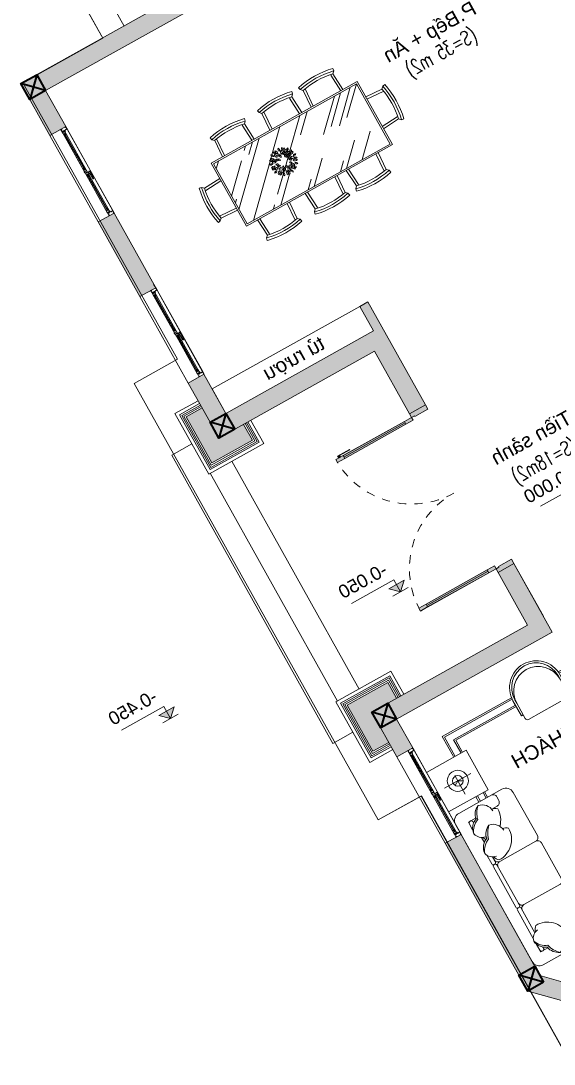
# Model space of a CAD drawing. Header units: millimetres. Extents: x 567980 to 569372, y 2065777 to 2066674.
# Drawn here: x 568948.3 to 568954.77, y 2066314.33 to 2066326.97 of the extents above; entities that cross this region are included whole.
import ezdxf
from ezdxf.enums import TextEntityAlignment as Align

# ---------------------------------------------------------------- set-up
doc = ezdxf.new("R2010")
doc.units = ezdxf.units.MM
doc.linetypes.add('HIDDEN', pattern=[0.75, 0.5, -0.25])
for name, color, linetype, lineweight in [('A-COT VACH', 2, 'Continuous', 35), ('A-HATCH', 251, 'Continuous', 5), ('A-KY HIEU', 34, 'Continuous', 20), ('A-TEXT', 7, 'Continuous', 18), ('E- THAY', 9, 'Continuous', 20), ('E- Tuong', 4, 'Continuous', 13), ('E-NoiThat', 32, 'Continuous', 9), ('i_Hatch', 250, 'Continuous', 13), ('LD-CUA', 146, 'Continuous', 13), ('LD-THAY', 9, 'Continuous', 13)]:
    doc.layers.add(name, color=color, linetype=linetype, lineweight=lineweight)
doc.styles.add('A1-arial', font='arial.ttf')
doc.styles.add('AA - Arial - Regular', font='arial.ttf', dxfattribs={"height": 250})
doc.styles.add('Dim roman', font='romans.shx', dxfattribs={"width": 0.7})

# ---------------------------------------------------------------- blocks, each defined once
blk = doc.blocks.new('cotxaytho')
at = {"layer": 'A-KY HIEU'}
h = blk.add_hatch(color=256, dxfattribs=at)
h.paths.add_polyline_path([(200, 188), (0, 188), (0, 0)])
h.paths.add_polyline_path([(0, 188), (-200, 188), (0, 0)])
for p, q in [((0, 312), (0, 0)), ((0, 312), (1100, 312)), ((-200, 188), (0, 0)), ((-200, 188), (200, 188)), ((-200, 0), (200, 0)), ((0, 0), (200, 188))]:
    blk.add_line(p, q, dxfattribs=at)
at = {"color": 6, "style": 'A1-arial'}
blk.add_attdef('-0.050', (35, 402), '', height=250, dxfattribs=at)
blk = doc.blocks.new('AAAAAAW')
at = {"color": 2, "linetype": 'Continuous'}
for p, q in [((7037145, 955092), (7037138, 955122)), ((7037609, 955092), (7037616, 955122)), ((7037716, 955092), (7037709, 955122)), ((7038180, 955092), (7038187, 955122)), ((7038377, 955085), (7038370, 955115)), ((7038841, 955085), (7038848, 955115)), ((7037145, 955092), (7037171, 955066)), ((7037171, 955066), (7037156, 954841)), ((7037584, 955066), (7037609, 955092)), ((7037599, 954841), (7037584, 955066)), ((7037716, 955092), (7037742, 955066)), ((7037742, 955066), (7037727, 954841)), ((7038155, 955066), (7038180, 955092)), ((7038170, 954841), (7038155, 955066)), ((7038377, 955085), (7038403, 955059)), ((7038403, 955059), (7038388, 954841)), ((7038815, 955059), (7038841, 955085)), ((7038830, 954841), (7038815, 955059)), ((7038986, 954841), (7036960, 954841)), ((7036960, 954841), (7036960, 953966)), ((7038986, 953966), (7038986, 954841)), ((7036716, 954639), (7036686, 954646)), ((7036716, 954639), (7036742, 954614)), ((7036742, 954614), (7036960, 954628)), ((7039204, 954614), (7038986, 954628)), ((7039230, 954639), (7039204, 954614)), ((7039230, 954639), (7039260, 954646)), ((7036716, 954176), (7036686, 954169)), ((7036742, 954201), (7036716, 954176)), ((7036960, 954187), (7036742, 954201)), ((7038986, 954187), (7039204, 954201)), ((7039204, 954201), (7039230, 954176)), ((7039230, 954176), (7039260, 954169)), ((7036960, 953966), (7038986, 953966)), ((7037171, 953741), (7037156, 953966)), ((7037599, 953966), (7037584, 953741)), ((7037742, 953741), (7037727, 953966)), ((7038170, 953966), (7038155, 953741)), ((7038403, 953748), (7038388, 953966)), ((7038830, 953966), (7038815, 953748)), ((7037145, 953715), (7037171, 953741)), ((7037584, 953741), (7037609, 953715)), ((7037716, 953715), (7037742, 953741)), ((7038155, 953741), (7038180, 953715)), ((7038377, 953722), (7038370, 953692)), ((7038377, 953722), (7038403, 953748)), ((7038815, 953748), (7038841, 953722)), ((7038841, 953722), (7038848, 953692)), ((7037145, 953715), (7037138, 953685)), ((7037609, 953715), (7037616, 953685)), ((7037716, 953715), (7037709, 953685)), ((7038180, 953715), (7038187, 953685))]:
    blk.add_line(p, q, dxfattribs=at)
at = {"color": 8, "linetype": 'Continuous'}
for p, q in [((7037202, 955064), (7037187, 954841)), ((7037773, 955064), (7037758, 954841)), ((7038965, 954821), (7036981, 954821)), ((7036981, 954821), (7036981, 953986)), ((7038965, 953986), (7038965, 954821)), ((7036981, 953986), (7038965, 953986)), ((7037202, 953743), (7037187, 953966)), ((7037568, 953966), (7037553, 953743)), ((7037773, 953743), (7037758, 953966)), ((7038139, 953966), (7038124, 953743))]:
    blk.add_line(p, q, dxfattribs=at)
at = {"color": 8}
for p, q in [((7037568, 954841), (7037553, 955064)), ((7038139, 954841), (7038124, 955064)), ((7038433, 955057), (7038419, 954841)), ((7038799, 954841), (7038785, 955057)), ((7037280, 954521), (7036981, 954821)), ((7037408, 954479), (7037066, 954821)), ((7037499, 954521), (7037200, 954821)), ((7037627, 954479), (7037285, 954821)), ((7037873, 954612), (7037664, 954821)), ((7038111, 954476), (7037766, 954821)), ((7038111, 954476), (7037766, 954821)), ((7038295, 954569), (7038043, 954821)), ((7038965, 954187), (7038331, 954821)), ((7038535, 954708), (7038422, 954821)), ((7038560, 954779), (7038518, 954821)), ((7038965, 954752), (7038897, 954821)), ((7038965, 954373), (7038653, 954685)), ((7036744, 954583), (7036960, 954598)), ((7038326, 954538), (7038305, 954559)), ((7038342, 954522), (7038334, 954530)), ((7038877, 953986), (7038350, 954513)), ((7039202, 954583), (7038986, 954598)), ((7038212, 954374), (7038124, 954462)), ((7038212, 954374), (7038124, 954462)), ((7038233, 954353), (7038215, 954372)), ((7038233, 954353), (7038215, 954372)), ((7036960, 954218), (7036744, 954232)), ((7037366, 953986), (7037114, 954238)), ((7037585, 953986), (7037333, 954238)), ((7038034, 953986), (7037782, 954238)), ((7038209, 954276), (7038156, 954329)), ((7038498, 953986), (7038222, 954263)), ((7038467, 954120), (7038252, 954334)), ((7038405, 954182), (7038252, 954334)), ((7038965, 954277), (7038931, 954312)), ((7038986, 954218), (7039202, 954232)), ((7037670, 953986), (7037574, 954083)), ((7038119, 953986), (7038023, 954083)), ((7038600, 953986), (7038560, 954026)), ((7038433, 953750), (7038419, 953966)), ((7038799, 953966), (7038785, 953750))]:
    blk.add_line(p, q, dxfattribs=at)
at = {"color": 2, "linetype": 'Continuous'}
for centre, radius, start, end in [((7037377, 954104), 1046, 76.8005, 103.1995), ((7037948, 954104), 1046, 76.8005, 103.1995), ((7038609, 954097), 1046, 76.8005, 103.1995), ((7038609, 954097), 1015, 76.8005, 103.1995), ((7037377, 954104), 984, 77.8904, 102.1096), ((7037948, 954104), 984, 77.8904, 102.1096), ((7038609, 954097), 984, 77.8904, 102.1096), ((7037704, 954408), 1046, 166.8005, 193.1995), ((7037704, 954408), 1015, 166.8005, 193.1995), ((7037704, 954408), 984, 167.8904, 192.1096), ((7038242, 954408), 984, 347.8904, 12.1096), ((7038242, 954408), 1015, 346.8005, 13.1995), ((7038242, 954408), 1046, 346.8005, 13.1995), ((7037377, 954703), 984, 257.8904, 282.1096), ((7037948, 954703), 984, 257.8904, 282.1096), ((7038609, 954710), 1015, 256.8005, 283.1995), ((7038609, 954710), 984, 257.8904, 282.1096), ((7037377, 954703), 1046, 256.8005, 283.1995), ((7037377, 954703), 1015, 256.8005, 283.1995), ((7037948, 954703), 1046, 256.8005, 283.1995), ((7037948, 954703), 1015, 256.8005, 283.1995), ((7038609, 954710), 1046, 256.8005, 283.1995)]:
    blk.add_arc(centre, radius, start, end, dxfattribs=at)
at = {"color": 8, "linetype": 'Continuous'}
for centre in [(7037377, 954104), (7037948, 954104)]:
    blk.add_arc(centre, 1015, 76.8005, 103.1995, dxfattribs=at)
at = {"color": 8}
for centre, radius, start, end in [((7038064, 954442), 44.3, 33.9866, 106.4878), ((7038085, 954501), 37.6, 206.0385, 294.4359), ((7038069, 954488), 20.5, 8.6409, 120.9123), ((7038081, 954514), 23.7, 198.7908, 290.7624), ((7038085, 954523), 26.2, 358.1934, 93.9077), ((7038114, 954552), 30.9, 187.031, 265.07), ((7038106, 954480), 29.1, 8.5783, 117.9127), ((7038123, 954515), 32.2, 195.833, 290.658), ((7038111, 954517), 29.1, 8.5783, 117.9127), ((7038128, 954552), 32.2, 195.833, 290.658), ((7038161, 954564), 37.6, 166.0385, 254.4359), ((7038107, 954533), 44.3, 353.9866, 66.4878), ((7038142, 954490), 23.2, 21.2967, 116.1216), ((7038152, 954516), 20.9, 194.042, 303.3764), ((7038165, 954577), 23.7, 158.7908, 250.7624), ((7038140, 954565), 20.5, 328.6409, 80.9123), ((7038149, 954474), 20.9, 354.042, 103.3764), ((7038168, 954495), 23.2, 181.2967, 276.1216), ((7038154, 954511), 20.9, 354.042, 103.3764), ((7038172, 954532), 23.2, 181.2967, 276.1216), ((7038199, 954551), 32.2, 155.833, 250.658), ((7038163, 954535), 29.1, 328.5783, 77.9127), ((7038215, 954585), 30.9, 147.031, 225.07), ((7038174, 954581), 26.2, 318.1934, 53.9077), ((7038227, 954506), 23.2, 141.2967, 236.1216), ((7038199, 954502), 20.9, 314.042, 63.3764), ((7038237, 954527), 23.2, 141.2967, 236.1216), ((7038210, 954522), 20.9, 314.042, 63.3764), ((7038259, 954564), 37.6, 126.0385, 214.4359), ((7038198, 954575), 44.3, 313.9866, 26.4878), ((7038257, 954466), 23.2, 101.2967, 196.1216), ((7038233, 954481), 20.9, 274.042, 23.3764), ((7038271, 954571), 23.7, 118.7908, 210.7624), ((7038279, 954529), 32.2, 115.833, 210.658), ((7038244, 954579), 20.5, 288.6409, 40.9123), ((7038242, 954540), 29.1, 288.5783, 37.9127), ((7038279, 954477), 23.2, 101.2967, 196.1216), ((7038255, 954491), 20.9, 274.042, 23.3764), ((7038301, 954479), 23.2, 101.2967, 196.1216), ((7038277, 954494), 20.9, 274.042, 23.3764), ((7038280, 954569), 26.2, 278.1934, 13.9077), ((7038315, 954545), 30.9, 107.031, 185.07), ((7038328, 954461), 32.2, 75.833, 170.658), ((7038306, 954494), 29.1, 248.5783, 357.9127), ((7038294, 954549), 44.3, 273.9866, 346.4878), ((7038335, 954501), 37.6, 86.0385, 174.4359), ((7038323, 954490), 23.2, 101.2967, 196.1216), ((7038300, 954504), 20.9, 274.042, 23.3764), ((7038348, 954499), 23.7, 78.7908, 170.7624), ((7038332, 954522), 20.5, 248.6409, 0.9123), ((7038365, 954451), 30.9, 67.031, 145.07), ((7038353, 954491), 26.2, 238.1934, 333.9077), ((7038054, 954420), 26.2, 38.1934, 133.9077), ((7038057, 954462), 30.9, 227.031, 305.07), ((7038064, 954384), 20.5, 48.6409, 160.9123), ((7038057, 954411), 23.7, 238.7908, 330.7624), ((7038090, 954346), 44.3, 73.9866, 146.4878), ((7038068, 954404), 37.6, 246.0385, 334.4359), ((7038097, 954402), 29.1, 48.5783, 157.9127), ((7038088, 954439), 32.2, 235.833, 330.658), ((7038116, 954435), 20.9, 74.042, 183.3764), ((7038098, 954456), 23.2, 261.2967, 356.1216), ((7038112, 954455), 20.9, 34.042, 143.3764), ((7038113, 954483), 23.2, 221.2967, 316.1216), ((7038132, 954401), 20.9, 74.042, 183.3764), ((7038115, 954422), 23.2, 261.2967, 356.1216), ((7038129, 954421), 20.9, 34.042, 143.3764), ((7038130, 954449), 23.2, 221.2967, 316.1216), ((7038141, 954336), 29.1, 88.5783, 197.9127), ((7038110, 954359), 32.2, 275.833, 10.658), ((7038138, 954453), 23.2, 21.2967, 116.1216), ((7038148, 954479), 20.9, 194.042, 303.3764), ((7038148, 954367), 20.9, 74.042, 183.3764), ((7038130, 954389), 23.2, 261.2967, 356.1216), ((7038164, 954334), 20.9, 74.042, 183.3764), ((7038146, 954356), 23.2, 261.2967, 356.1216), ((7038197, 954338), 20.9, 114.042, 223.3764), ((7038170, 954343), 23.2, 301.2967, 36.1216), ((7038218, 954352), 23.2, 101.2967, 196.1216), ((7038194, 954366), 20.9, 274.042, 23.3764), ((7038253, 954347), 20.9, 154.042, 263.3764), ((7038229, 954333), 23.2, 341.2967, 76.1216), ((7038257, 954375), 20.9, 154.042, 263.3764), ((7038233, 954362), 23.2, 341.2967, 76.1216), ((7038290, 954345), 29.1, 168.5783, 277.9127), ((7038262, 954319), 32.2, 355.833, 90.658), ((7038289, 954398), 23.2, 61.2967, 156.1216), ((7038280, 954424), 20.9, 234.042, 343.3764), ((7038280, 954364), 23.2, 21.2967, 116.1216), ((7038291, 954390), 20.9, 194.042, 303.3764), ((7038300, 954421), 23.2, 61.2967, 156.1216), ((7038291, 954447), 20.9, 234.042, 343.3764), ((7038342, 954367), 44.3, 193.9866, 266.4878), ((7038302, 954319), 37.6, 6.0385, 94.4359), ((7038321, 954378), 32.2, 35.833, 130.658), ((7038325, 954416), 29.1, 208.5783, 317.9127), ((7038352, 954404), 37.6, 46.0385, 134.4359), ((7038351, 954467), 44.3, 233.9866, 306.4878), ((7038343, 954346), 30.9, 27.031, 105.07), ((7038359, 954384), 26.2, 198.1934, 293.9077), ((7038360, 954394), 23.7, 38.7908, 130.7624), ((7038363, 954422), 20.5, 208.6409, 320.9123), ((7038096, 954322), 26.2, 78.1934, 173.9077), ((7038072, 954356), 30.9, 267.031, 345.07), ((7038127, 954300), 20.5, 88.6409, 200.9123), ((7038104, 954316), 23.7, 278.7908, 10.7624), ((7038172, 954288), 44.3, 113.9866, 186.4878), ((7038117, 954319), 37.6, 286.0385, 14.4359), ((7038192, 954274), 26.2, 118.1934, 213.9077), ((7038151, 954284), 30.9, 307.031, 25.07), ((7038217, 954313), 29.1, 128.5783, 237.9127), ((7038179, 954311), 32.2, 315.833, 50.658), ((7038229, 954277), 20.5, 128.6409, 240.9123), ((7038201, 954275), 23.7, 318.7908, 50.7624), ((7038271, 954296), 44.3, 153.9866, 226.4878), ((7038210, 954285), 37.6, 326.0385, 54.4359), ((7038295, 954299), 26.2, 158.1934, 253.9077), ((7038258, 954280), 30.9, 347.031, 65.07), ((7038303, 954306), 23.7, 358.7908, 90.7624), ((7038322, 954325), 20.5, 168.6409, 280.9123)]:
    blk.add_arc(centre, radius, start, end, dxfattribs=at)
blk = doc.blocks.new('*U509')
h = blk.add_hatch(color=254)
h.dxf.hatch_style = 1
h.paths.add_polyline_path([(22, 845), (22, 1014), (50, 1014), (50, 986), (27, 986), (27, 845)])
h = blk.add_hatch(color=253)
h.dxf.hatch_style = 1
h.paths.add_polyline_path([(50, 950), (90, 950), (90, 1050), (50, 1050)])
h.paths.add_polyline_path([(50, 100), (90, 100), (90, 0), (50, 0)])
h = blk.add_hatch(color=253)
h.dxf.hatch_style = 1
h.paths.add_polyline_path([(2150, 100), (2110, 100), (2110, 0), (2150, 0)])
h.paths.add_polyline_path([(2150, 950), (2110, 950), (2110, 1050), (2150, 1050)])
h = blk.add_hatch(color=254)
h.dxf.hatch_style = 1
h.paths.add_polyline_path([(50, 950), (90, 950), (90, 100), (50, 100)])
h = blk.add_hatch(color=254)
h.dxf.hatch_style = 1
h.paths.add_polyline_path([(2110, 950), (2150, 950), (2150, 100), (2110, 100)])
h = blk.add_hatch(color=253)
h.dxf.hatch_style = 1
h.paths.add_polyline_path([(0, 0), (50, 0), (50, -40), (60, -40), (60, -220), (0, -220)])
h = blk.add_hatch(color=253)
h.dxf.hatch_style = 1
h.paths.add_polyline_path([(2200, 0), (2150, 0), (2150, -40), (2140, -40), (2140, -220), (2200, -220)])
at = {"linetype": 'Continuous'}
blk.add_line((70, 100), (70, 950), dxfattribs=at)
for p, q in [((90, 950), (90, 100)), ((2110, 950), (2110, 100)), ((2130, 100), (2130, 950))]:
    blk.add_line(p, q)
for points in [[(22, 845), (22, 1014), (50, 1014), (50, 986), (27, 986), (27, 845)], [(50, 950), (90, 950), (90, 100), (50, 100)], [(2110, 950), (2150, 950), (2150, 100), (2110, 100)], [(0, 0), (50, 0), (50, -40), (60, -40), (60, -220), (0, -220)], [(2200, 0), (2150, 0), (2150, -40), (2140, -40), (2140, -220), (2200, -220)]]:
    blk.add_lwpolyline(points, close=True)
for points in [[(50, 950), (90, 950), (90, 1050), (50, 1050), (50, 950)], [(2150, 950), (2110, 950), (2110, 1050), (2150, 1050), (2150, 950)], [(50, 953), (50, 100)], [(2150, 953), (2150, 100)], [(50, 100), (90, 100), (90, 0), (50, 0), (50, 100)], [(2150, 100), (2110, 100), (2110, 0), (2150, 0), (2150, 100)]]:
    blk.add_lwpolyline(points)
at = {"linetype": 'HIDDEN', "ltscale": 30}
for points in [[(1100, 0, 0.414214), (50, 1050, 0.414214)], [(1100, 0, -0.414214), (2150, 1050, -0.414214)]]:
    blk.add_lwpolyline(points, format="xyb", dxfattribs=at)
blk = doc.blocks.new('kkkk')
h = blk.add_hatch(color=250)
edge = h.paths.add_edge_path()
edge.add_line((333059, 105337), (333060, 105337))
edge.add_line((333060, 105337), (333060, 105342))
edge.add_line((333060, 105342), (333062, 105342))
edge.add_line((333062, 105342), (333062, 105372))
edge.add_line((333062, 105372), (333028, 105372))
edge.add_line((333028, 105372), (333028, 105387))
edge.add_line((333028, 105387), (333022, 105387))
edge.add_line((333022, 105387), (333022, 105384))
edge.add_line((333022, 105384), (333024, 105384))
edge.add_line((333024, 105384), (333024, 105385))
edge.add_line((333024, 105385), (333026, 105385))
edge.add_line((333026, 105385), (333026, 105378))
edge.add_line((333026, 105378), (333024, 105378))
edge.add_line((333024, 105378), (333024, 105380))
edge.add_line((333024, 105380), (333022, 105380))
edge.add_line((333022, 105380), (333022, 105377))
edge.add_line((333022, 105377), (333026, 105377))
edge.add_line((333026, 105377), (333026, 105372))
edge.add_line((333026, 105372), (332992, 105372))
edge.add_line((332992, 105372), (332992, 105342))
edge.add_line((332992, 105342), (332993, 105342))
edge.add_line((332993, 105342), (332993, 105337))
edge.add_line((332993, 105337), (332995, 105337))
edge.add_line((332995, 105337), (332995, 105342))
edge.add_line((332995, 105342), (333002, 105342))
edge.add_line((333002, 105342), (333002, 105343))
edge.add_line((333002, 105343), (332993, 105343))
edge.add_line((332993, 105343), (332993, 105370))
edge.add_line((332993, 105370), (333007, 105370))
edge.add_arc((333010, 105368), 3.97, 141.5226, 210)
edge.add_line((333007, 105366), (333008, 105366))
edge.add_arc((333010, 105368), 2.47, -390, -150, ccw=False)
edge.add_line((333012, 105366), (333013, 105366))
edge.add_arc((333010, 105368), 3.97, -30, 38.4774)
edge.add_line((333013, 105370), (333040, 105370))
edge.add_arc((333044, 105368), 3.97, 141.5226, 210)
edge.add_line((333040, 105366), (333041, 105366))
edge.add_arc((333044, 105368), 2.47, -390, -150, ccw=False)
edge.add_line((333046, 105366), (333047, 105366))
edge.add_arc((333044, 105368), 3.97, -30, 38.4774)
edge.add_line((333047, 105370), (333060, 105370))
edge.add_line((333060, 105370), (333060, 105343))
edge.add_line((333060, 105343), (333051, 105343))
edge.add_line((333051, 105343), (333051, 105342))
edge.add_line((333051, 105342), (333059, 105342))
edge.add_line((333059, 105342), (333059, 105337))
blk.add_lwpolyline([(333026, 105378), (333026, 105385), (333024, 105385), (333024, 105384), (333022, 105384), (333022, 105387), (333028, 105387), (333028, 105372), (333062, 105372), (333062, 105342), (333060, 105342), (333060, 105337), (333059, 105337), (333059, 105342), (333051, 105342), (333051, 105343), (333060, 105343), (333060, 105370), (333047, 105370, -0.30801), (333047, 105366), (333046, 105366, 1.732051), (333041, 105366), (333040, 105366, -0.30801), (333040, 105370), (333013, 105370, -0.30801), (333013, 105366), (333012, 105366, 1.732051), (333008, 105366), (333007, 105366, -0.30801), (333007, 105370), (332993, 105370), (332993, 105343), (333002, 105343), (333002, 105342), (332995, 105342), (332995, 105337), (332993, 105337), (332993, 105342), (332992, 105342), (332992, 105372), (333026, 105372), (333026, 105377), (333022, 105377), (333022, 105380), (333024, 105380), (333024, 105378)], format="xyb", close=True)
blk = doc.blocks.new('ccccc')
h = blk.add_hatch(color=250)
h.paths.add_polyline_path([(333034, 105325), (333084, 105325), (333084, 105327), (333078, 105327), (333078, 105354), (333084, 105354), (333084, 105355), (333034, 105355), (333034, 105347), (333036, 105347), (333036, 105354), (333052, 105354), (333052, 105327), (333036, 105327), (333036, 105334), (333034, 105334)])
h.paths.add_polyline_path([(333054, 105327), (333054, 105354), (333076, 105354), (333076, 105327)], flags=16)
for p, q in [((333034, 105347), (333036, 105347)), ((333034, 105334), (333036, 105334)), ((333052, 105354), (333052, 105327)), ((333054, 105354), (333054, 105327)), ((333076, 105354), (333076, 105327)), ((333078, 105354), (333078, 105327)), ((333084, 105355), (333084, 105354)), ((333084, 105327), (333084, 105325))]:
    blk.add_line(p, q)
for points in [[(333084, 105355), (333034, 105355), (333034, 105347)], [(333034, 105334), (333034, 105325), (333084, 105325)], [(333052, 105354), (333036, 105354), (333036, 105347)], [(333036, 105334), (333036, 105327), (333052, 105327)], [(333076, 105354), (333054, 105354)], [(333054, 105327), (333076, 105327)], [(333084, 105354), (333078, 105354)], [(333078, 105327), (333084, 105327)]]:
    blk.add_lwpolyline(points)
blk = doc.blocks.new('dasdsd')
at = {"linetype": 'HIDDEN', "ltscale": 0.05}
for p, q in [((-10, -16), (-10, 0)), ((10, 0), (-10, 0)), ((10, -16), (10, 0)), ((-16, -19), (-108, -23)), ((-10, -16), (-15, -19)), ((10, -16), (-10, -16))]:
    blk.add_line(p, q, dxfattribs=at)
for centre, radius, start, end in [((-106, -28), 5.22, 108.2433, 251.7567), ((-41, 287), 327, 258.1752, 278.8996), ((-16, -17), 1.95, 270, 297.1927), ((-10, -18), 1.95, 90, 117.1927), ((10, -26), 10.1, 270, 90)]:
    blk.add_arc(centre, radius, start, end, dxfattribs=at)
blk = doc.blocks.new('fffsf')
h = blk.add_hatch(color=250)
h.paths.add_polyline_path([(333184, 105396), (333134, 105396), (333134, 105394), (333140, 105394), (333140, 105367), (333134, 105367), (333134, 105364), (333119, 105364), (333119, 105361), (333135, 105361), (333135, 105366), (333184, 105366), (333184, 105374), (333182, 105374), (333182, 105367), (333166, 105367), (333166, 105394), (333182, 105394), (333182, 105387), (333184, 105387)])
h.paths.add_polyline_path([(333165, 105394), (333165, 105367), (333142, 105367), (333142, 105394)], flags=16)
for p, q in [((333134, 105396), (333134, 105394)), ((333140, 105394), (333140, 105367)), ((333142, 105394), (333142, 105367)), ((333165, 105394), (333165, 105367)), ((333166, 105394), (333166, 105367)), ((333184, 105387), (333182, 105387)), ((333184, 105374), (333182, 105374))]:
    blk.add_line(p, q)
for points in [[(333134, 105396), (333184, 105396), (333184, 105387)], [(333134, 105394), (333140, 105394)], [(333142, 105394), (333165, 105394)], [(333166, 105394), (333182, 105394), (333182, 105387)], [(333184, 105374), (333184, 105366), (333135, 105366), (333135, 105361), (333119, 105361)], [(333134, 105367), (333134, 105364), (333119, 105364), (333119, 105361)], [(333140, 105367), (333134, 105367)], [(333165, 105367), (333142, 105367)], [(333182, 105374), (333182, 105367), (333166, 105367)]]:
    blk.add_lwpolyline(points)
blk = doc.blocks.new('*U492')
for points in [[(88, 82), (88, 81), (77, 81), (77, 69), (88, 69), (88, 68, 0.240391), (91, 72), (80, 72), (80, 78), (91, 78, 0.240391)], [(547, 82), (547, 81), (558, 81), (558, 69), (547, 69), (547, 68, -0.240391), (544, 72), (555, 72), (555, 78), (544, 78, -0.240391)], [(653, 82), (653, 81), (642, 81), (642, 69), (653, 69), (653, 68, 0.240391), (656, 72), (645, 72), (645, 78), (656, 78, 0.240391)]]:
    blk.add_hatch(color=250).paths.add_polyline_path(points)
for p, q in [((35, 20), (1165, 20)), ((597, 90), (45, 90)), ((597, 90), (88, 90)), ((88, 60), (597, 60)), ((602, 90), (1112, 90)), ((1112, 60), (602, 60))]:
    blk.add_line(p, q)
for points in [[(88, 82), (88, 81), (77, 81), (77, 69), (88, 69), (88, 68, 0.240391), (91, 72), (80, 72), (80, 78), (91, 78, 0.240391)], [(547, 82), (547, 81), (558, 81), (558, 69), (547, 69), (547, 68, -0.240391), (544, 72), (555, 72), (555, 78), (544, 78, -0.240391)], [(653, 82), (653, 81), (642, 81), (642, 69), (653, 69), (653, 68, 0.240391), (656, 72), (645, 72), (645, 78), (656, 78, 0.240391)]]:
    blk.add_lwpolyline(points, format="xyb", close=True)
for points in [[(555, 72), (80, 72), (80, 78), (555, 78)], [(645, 72), (1120, 72), (1120, 78), (645, 78)]]:
    blk.add_lwpolyline(points, close=True)
at = {"rotation": 270}
blk.add_blockref('kkkk', (-105337, 333082), dxfattribs=at)
at = {"xscale": -1}
for name, p, rotation in [('ccccc', (333122, -105265), 359.9999999999902), ('fffsf', (-332531, 105456), 180.0000000001608), ('kkkk', (106537, 333082), 90)]:
    blk.add_blockref(name, p, dxfattribs=dict(at, rotation=rotation))
for p in [(-332487, -105265), (-331922, -105265)]:
    blk.add_blockref('ccccc', p)
at = {"xscale": -0.8000000000000002, "yscale": 0.8, "zscale": 0.8}
blk.add_blockref('dasdsd', (627, 60), dxfattribs=at)
blk = doc.blocks.new('*U494')
for points in [[(88, 82), (88, 81), (77, 81), (77, 69), (88, 69), (88, 68, 0.240391), (91, 72), (80, 72), (80, 78), (91, 78, 0.240391)], [(547, 82), (547, 81), (558, 81), (558, 69), (547, 69), (547, 68, -0.240391), (544, 72), (555, 72), (555, 78), (544, 78, -0.240391)], [(653, 82), (653, 81), (642, 81), (642, 69), (653, 69), (653, 68, 0.240391), (656, 72), (645, 72), (645, 78), (656, 78, 0.240391)]]:
    blk.add_hatch(color=250).paths.add_polyline_path(points)
for p, q in [((35, 20), (1165, 20)), ((597, 90), (45, 90)), ((597, 90), (88, 90)), ((88, 60), (597, 60)), ((602, 90), (1112, 90)), ((1112, 60), (602, 60))]:
    blk.add_line(p, q)
for points in [[(88, 82), (88, 81), (77, 81), (77, 69), (88, 69), (88, 68, 0.240391), (91, 72), (80, 72), (80, 78), (91, 78, 0.240391)], [(547, 82), (547, 81), (558, 81), (558, 69), (547, 69), (547, 68, -0.240391), (544, 72), (555, 72), (555, 78), (544, 78, -0.240391)], [(653, 82), (653, 81), (642, 81), (642, 69), (653, 69), (653, 68, 0.240391), (656, 72), (645, 72), (645, 78), (656, 78, 0.240391)]]:
    blk.add_lwpolyline(points, format="xyb", close=True)
for points in [[(555, 72), (80, 72), (80, 78), (555, 78)], [(645, 72), (1120, 72), (1120, 78), (645, 78)]]:
    blk.add_lwpolyline(points, close=True)
at = {"rotation": 270}
blk.add_blockref('kkkk', (-105337, 333082), dxfattribs=at)
at = {"xscale": -1}
for name, p, rotation in [('ccccc', (333122, -105265), 359.9999999999902), ('fffsf', (-332531, 105456), 180.0000000001608), ('kkkk', (106537, 333082), 90)]:
    blk.add_blockref(name, p, dxfattribs=dict(at, rotation=rotation))
for p in [(-332487, -105265), (-331922, -105265)]:
    blk.add_blockref('ccccc', p)
at = {"xscale": -0.8000000000000002, "yscale": 0.8, "zscale": 0.8}
blk.add_blockref('dasdsd', (627, 60), dxfattribs=at)
blk = doc.blocks.new('COT220')
at = {"layer": 'i_Hatch'}
h = blk.add_hatch(color=256, dxfattribs=at)
h.dxf.hatch_style = 1
h.paths.add_polyline_path([(-124343786, 101818213), (-124343566, 101818213), (-124343566, 101818433), (-124343786, 101818433)])
at = {"layer": 'A-COT VACH'}
for p, q in [((-124343786, 101818433), (-124343566, 101818213)), ((-124343786, 101818213), (-124343566, 101818433))]:
    blk.add_line(p, q, dxfattribs=at)
blk.add_lwpolyline([(-124343786, 101818213), (-124343566, 101818213), (-124343566, 101818433), (-124343786, 101818433)], close=True, dxfattribs=at)
blk = doc.blocks.new('LUOICOT A-BT2')
at = {"layer": 'E- Tuong'}
for p in [(131383471, -100959102), (131383471, -100963802), (131383471, -100967822), (131383471, -100971472)]:
    blk.add_blockref('COT220', p, dxfattribs=at)
blk = doc.blocks.new('sâssgsgsg')
at = {"layer": 'E-NoiThat'}
for p, q in [((7036333, 846235), (7036333, 849726)), ((7036869, 849726), (7036333, 849726)), ((7036333, 849726), (7036869, 849726)), ((7036353, 846255), (7036353, 849706)), ((7036353, 849706), (7036869, 849706)), ((7036433, 846335), (7036433, 849626)), ((7036433, 849626), (7036869, 849626)), ((7036453, 846355), (7036453, 849606)), ((7036453, 849606), (7036869, 849606)), ((7038969, 849726), (7039685, 849726)), ((7038969, 849706), (7039665, 849706)), ((7038969, 849626), (7039585, 849626)), ((7038969, 849606), (7039565, 849606)), ((7039565, 849606), (7039565, 849245)), ((7039585, 849626), (7039585, 849245)), ((7039665, 849706), (7039665, 849245)), ((7039685, 849726), (7039685, 849245)), ((7038416, 848466), (7037416, 848466)), ((7037416, 848466), (7037416, 847466)), ((7038416, 847466), (7038416, 848466)), ((7038386, 848436), (7037446, 848436)), ((7037446, 848436), (7037446, 847496)), ((7038386, 847496), (7038386, 848436)), ((7037780, 848118), (7037774, 848110)), ((7037774, 848110), (7037783, 848098)), ((7037793, 848136), (7037780, 848118)), ((7037783, 848098), (7037804, 848089)), ((7037807, 848124), (7037793, 848136)), ((7037804, 848116), (7037797, 848097)), ((7037797, 848097), (7037803, 848084)), ((7037827, 848119), (7037804, 848116)), ((7037804, 848089), (7037808, 848072)), ((7037831, 848111), (7037807, 848124)), ((7037838, 848115), (7037827, 848119)), ((7037838, 848131), (7037831, 848111)), ((7037849, 848123), (7037838, 848131)), ((7037850, 848119), (7037838, 848115)), ((7037865, 848136), (7037849, 848123)), ((7037861, 848137), (7037850, 848119)), ((7037856, 848160), (7037862, 848144)), ((7037863, 848160), (7037856, 848160)), ((7037891, 848134), (7037861, 848137)), ((7037862, 848144), (7037865, 848136)), ((7037881, 848162), (7037863, 848160)), ((7037877, 848152), (7037881, 848162)), ((7037898, 848126), (7037877, 848152)), ((7037911, 848136), (7037891, 848134)), ((7037915, 848159), (7037898, 848126)), ((7037928, 848141), (7037911, 848136)), ((7037926, 848139), (7037915, 848159)), ((7037934, 848131), (7037926, 848139)), ((7037943, 848150), (7037928, 848141)), ((7037936, 848149), (7037934, 848131)), ((7037952, 848157), (7037936, 848149)), ((7037963, 848144), (7037943, 848150)), ((7037959, 848155), (7037952, 848157)), ((7037978, 848137), (7037959, 848155)), ((7037971, 848124), (7037963, 848144)), ((7037981, 848110), (7037971, 848124)), ((7037975, 848089), (7037982, 848103)), ((7037977, 848077), (7037975, 848089)), ((7037987, 848113), (7037978, 848137)), ((7037997, 848095), (7037981, 848110)), ((7037982, 848103), (7037987, 848113)), ((7037998, 848110), (7037984, 848069)), ((7038020, 848118), (7037997, 848095)), ((7038002, 848136), (7037998, 848110)), ((7038024, 848092), (7038002, 848136)), ((7038025, 848098), (7038020, 848118)), ((7038021, 848082), (7038024, 848092)), ((7038043, 848082), (7038025, 848098)), ((7037727, 848001), (7037719, 847991)), ((7037719, 847991), (7037729, 847984)), ((7037734, 848009), (7037727, 848001)), ((7037729, 847984), (7037743, 847978)), ((7037777, 848015), (7037734, 848009)), ((7037748, 847968), (7037739, 847950)), ((7037751, 847971), (7037740, 847955)), ((7037745, 848023), (7037741, 848001)), ((7037741, 848001), (7037753, 847986)), ((7037743, 847978), (7037748, 847968)), ((7037767, 848045), (7037745, 848038)), ((7037745, 848038), (7037777, 848015)), ((7037760, 848033), (7037745, 848023)), ((7037753, 847986), (7037751, 847971)), ((7037765, 848041), (7037760, 848033)), ((7037770, 848063), (7037765, 848043)), ((7037765, 848043), (7037765, 848041)), ((7037770, 848053), (7037767, 848045)), ((7037772, 848069), (7037770, 848053)), ((7037775, 848064), (7037770, 848063)), ((7037792, 848067), (7037772, 848069)), ((7037797, 848076), (7037775, 848064)), ((7037802, 848064), (7037792, 848067)), ((7037803, 848084), (7037797, 848076)), ((7037808, 848072), (7037802, 848064)), ((7037913, 847973), (7037912, 847973)), ((7037913, 847973), (7037913, 847975)), ((7037913, 847973), (7037915, 847973)), ((7037913, 847973), (7037913, 847972)), ((7037984, 848069), (7037977, 848077)), ((7037992, 847968), (7037997, 847941)), ((7038017, 847947), (7037992, 847968)), ((7038008, 848050), (7037995, 848033)), ((7037995, 848033), (7038015, 848018)), ((7038024, 848035), (7038008, 848050)), ((7038015, 848018), (7038024, 848035)), ((7038021, 848067), (7038021, 848082)), ((7038053, 848056), (7038021, 848067)), ((7038036, 847969), (7038046, 847976)), ((7038039, 847958), (7038036, 847969)), ((7038039, 848009), (7038044, 848028)), ((7038058, 847981), (7038039, 848009)), ((7038046, 847961), (7038039, 847958)), ((7038050, 848066), (7038043, 848082)), ((7038044, 848028), (7038075, 848022)), ((7038046, 847976), (7038046, 847961)), ((7038052, 848046), (7038050, 848066)), ((7038054, 848046), (7038052, 848046)), ((7038075, 848053), (7038053, 848056)), ((7038067, 848045), (7038054, 848046)), ((7038066, 847966), (7038058, 847981)), ((7038065, 847993), (7038082, 848017)), ((7038066, 847983), (7038065, 847993)), ((7038079, 847963), (7038066, 847983)), ((7038070, 847965), (7038066, 847966)), ((7038072, 848033), (7038067, 848045)), ((7038092, 847968), (7038070, 847965)), ((7038077, 848023), (7038072, 848033)), ((7038082, 848051), (7038075, 848053)), ((7038075, 848022), (7038090, 848025)), ((7038082, 848017), (7038077, 848023)), ((7038079, 847952), (7038079, 847963)), ((7038098, 848046), (7038082, 848051)), ((7038089, 847957), (7038092, 847968)), ((7038090, 848025), (7038098, 848046)), ((7037739, 847950), (7037734, 847942)), ((7037734, 847942), (7037775, 847945)), ((7037740, 847955), (7037747, 847940)), ((7037757, 847927), (7037745, 847911)), ((7037745, 847911), (7037759, 847893)), ((7037747, 847940), (7037763, 847921)), ((7037767, 847929), (7037757, 847927)), ((7037763, 847921), (7037759, 847909)), ((7037759, 847909), (7037760, 847892)), ((7037759, 847893), (7037779, 847903)), ((7037760, 847892), (7037765, 847888)), ((7037765, 847888), (7037771, 847882)), ((7037782, 847939), (7037767, 847929)), ((7037779, 847890), (7037768, 847879)), ((7037768, 847879), (7037783, 847861)), ((7037771, 847882), (7037781, 847874)), ((7037775, 847945), (7037782, 847939)), ((7037779, 847903), (7037792, 847921)), ((7037788, 847892), (7037779, 847890)), ((7037781, 847874), (7037797, 847841)), ((7037783, 847861), (7037798, 847869)), ((7037812, 847918), (7037788, 847892)), ((7037792, 847921), (7037802, 847927)), ((7037797, 847841), (7037809, 847838)), ((7037798, 847869), (7037807, 847856)), ((7037802, 847927), (7037812, 847918)), ((7037807, 847856), (7037813, 847820)), ((7037809, 847838), (7037825, 847835)), ((7037823, 847831), (7037832, 847848)), ((7037825, 847835), (7037841, 847822)), ((7037832, 847848), (7037838, 847857)), ((7037838, 847857), (7037853, 847853)), ((7037853, 847853), (7037864, 847856)), ((7037873, 847851), (7037862, 847835)), ((7037862, 847835), (7037862, 847828)), ((7037864, 847856), (7037873, 847851)), ((7037891, 847848), (7037893, 847854)), ((7037900, 847840), (7037891, 847848)), ((7037893, 847854), (7037908, 847849)), ((7037913, 847840), (7037900, 847840)), ((7037912, 847852), (7037908, 847849)), ((7037912, 847852), (7037923, 847848)), ((7037917, 847843), (7037913, 847840)), ((7037923, 847848), (7037917, 847843)), ((7037938, 847936), (7037952, 847927)), ((7037938, 847921), (7037938, 847936)), ((7037951, 847913), (7037938, 847921)), ((7037952, 847927), (7037951, 847913)), ((7037952, 847857), (7037967, 847859)), ((7037968, 847831), (7037952, 847857)), ((7037967, 847859), (7037972, 847849)), ((7037972, 847849), (7037975, 847841)), ((7037975, 847841), (7037985, 847831)), ((7037982, 847889), (7037977, 847883)), ((7037977, 847883), (7037985, 847872)), ((7038000, 847878), (7037982, 847889)), ((7037985, 847872), (7037998, 847877)), ((7037992, 847848), (7038004, 847848)), ((7037999, 847828), (7037992, 847848)), ((7037997, 847941), (7037995, 847923)), ((7037995, 847923), (7038014, 847930)), ((7037998, 847877), (7038000, 847878)), ((7038004, 847848), (7038028, 847856)), ((7038014, 847930), (7038017, 847947)), ((7038014, 847856), (7038016, 847869)), ((7038020, 847846), (7038014, 847856)), ((7038015, 847903), (7038019, 847900)), ((7038021, 847883), (7038015, 847903)), ((7038015, 847833), (7038020, 847846)), ((7038016, 847869), (7038021, 847883)), ((7038019, 847900), (7038034, 847895)), ((7038028, 847856), (7038034, 847851)), ((7038034, 847895), (7038050, 847890)), ((7038034, 847851), (7038038, 847856)), ((7038038, 847856), (7038039, 847869)), ((7038039, 847869), (7038040, 847880)), ((7038040, 847880), (7038051, 847890)), ((7038044, 847918), (7038046, 847934)), ((7038065, 847906), (7038044, 847918)), ((7038046, 847934), (7038065, 847942)), ((7038050, 847890), (7038064, 847888)), ((7038051, 847890), (7038054, 847895)), ((7038054, 847921), (7038070, 847934)), ((7038059, 847911), (7038054, 847921)), ((7038054, 847895), (7038059, 847911)), ((7038064, 847888), (7038065, 847906)), ((7038065, 847942), (7038070, 847939)), ((7038070, 847934), (7038079, 847952)), ((7038070, 847939), (7038081, 847944)), ((7038081, 847944), (7038089, 847957)), ((7037813, 847820), (7037823, 847831)), ((7037841, 847822), (7037853, 847812)), ((7037862, 847828), (7037851, 847800)), ((7037851, 847800), (7037871, 847800)), ((7037853, 847812), (7037878, 847823)), ((7037871, 847800), (7037884, 847810)), ((7037878, 847823), (7037888, 847815)), ((7037884, 847810), (7037893, 847826)), ((7037888, 847815), (7037899, 847805)), ((7037893, 847826), (7037899, 847825)), ((7037899, 847825), (7037915, 847813)), ((7037899, 847805), (7037913, 847817)), ((7037913, 847817), (7037922, 847817)), ((7037915, 847813), (7037926, 847804)), ((7037922, 847817), (7037931, 847813)), ((7037926, 847804), (7037937, 847810)), ((7037931, 847813), (7037945, 847809)), ((7037937, 847810), (7037946, 847817)), ((7037945, 847809), (7037951, 847812)), ((7037946, 847817), (7037956, 847810)), ((7037951, 847812), (7037957, 847815)), ((7037956, 847810), (7037966, 847813)), ((7037957, 847815), (7037962, 847818)), ((7037962, 847818), (7037968, 847826)), ((7037966, 847813), (7037968, 847831)), ((7037968, 847826), (7037976, 847826)), ((7037976, 847826), (7037981, 847826)), ((7037981, 847826), (7037983, 847828)), ((7037983, 847828), (7037999, 847828)), ((7037985, 847831), (7038000, 847826)), ((7038000, 847826), (7038015, 847833)), ((7037416, 847466), (7038416, 847466)), ((7037446, 847496), (7038386, 847496)), ((7039565, 847145), (7039565, 847070)), ((7039585, 847145), (7039585, 847070)), ((7039665, 847145), (7039665, 847070)), ((7039685, 847145), (7039685, 847070)), ((7039515, 846520), (7039515, 847070)), ((7039515, 847070), (7040065, 847070)), ((7039783, 846978), (7039783, 846719)), ((7040065, 847070), (7040065, 846627)), ((7039783, 846795), (7039728, 846827)), ((7039783, 846795), (7039839, 846827)), ((7039966, 846795), (7039600, 846795)), ((7040065, 846520), (7039515, 846520)), ((7039565, 846513), (7039565, 846355)), ((7039585, 846513), (7039585, 846335)), ((7039665, 846513), (7039665, 846255)), ((7039685, 846513), (7039685, 846235)), ((7036856, 846335), (7036433, 846335)), ((7036856, 846355), (7036453, 846355)), ((7038076, 846335), (7037566, 846335)), ((7038076, 846355), (7037582, 846355)), ((7039565, 846355), (7038726, 846355)), ((7039585, 846335), (7038726, 846335)), ((7036875, 846235), (7036333, 846235)), ((7036869, 846255), (7036353, 846255)), ((7038079, 846235), (7037514, 846235)), ((7038077, 846255), (7037531, 846255)), ((7039685, 846235), (7038724, 846235)), ((7039665, 846255), (7038726, 846255))]:
    blk.add_line(p, q, dxfattribs=at)
for points in [[(7036869, 849426, 0.414214), (7036969, 849326), (7037569, 849326, 0.414214), (7037619, 849376, 0.414214), (7037669, 849326), (7038169, 849326, 0.414214), (7038219, 849376, 0.414214), (7038269, 849326), (7038869, 849326, 0.414214), (7038969, 849426), (7038969, 850026, 0.414214), (7038869, 850126), (7036969, 850126, 0.414214), (7036869, 850026)], [(7038199, 849976), (7037639, 849976, 0.414214), (7037619, 849956), (7037619, 849946, 0.414214), (7037639, 849926), (7038199, 849926, 0.414214), (7038219, 849946), (7038219, 849956, 0.414214)], [(7039365, 849245, 0.414214), (7039265, 849145), (7039265, 848545, 0.414214), (7039315, 848495, 0.414214), (7039265, 848445), (7039265, 847945, 0.414214), (7039315, 847895, 0.414214), (7039265, 847845), (7039265, 847245, 0.414214), (7039365, 847145), (7039965, 847145, 0.414214), (7040065, 847245), (7040065, 849145, 0.414214), (7039965, 849245)], [(7039915, 847915), (7039915, 848475, 0.414214), (7039895, 848495), (7039885, 848495, 0.414214), (7039865, 848475), (7039865, 847915, 0.414214), (7039885, 847895), (7039895, 847895, 0.414214)], [(7037546, 846311), (7037565, 846295), (7037429, 846135, -1), (7036934, 846556), (7037070, 846716), (7037089, 846700), (7037121, 846738, -0.414214), (7037163, 846741), (7037575, 846391, -0.414214), (7037578, 846349)], [(7038701, 846484), (7038726, 846484), (7038726, 846274, -1), (7038076, 846274), (7038076, 846484), (7038101, 846484), (7038101, 846534, -0.414214), (7038131, 846564), (7038671, 846564, -0.414214), (7038701, 846534)]]:
    blk.add_lwpolyline(points, format="xyb", close=True, dxfattribs=at)
for points in [[(7036901, 849777, -0.14773), (7037047, 849862, -0.213343), (7037176, 849988, -0.178662)], [(7037027, 849869, -0.306663), (7037176, 849988, -0.30633), (7037273, 849880, 0.872847)], [(7038542, 849869, 0.306663), (7038393, 849988, 0.30633), (7038295, 849880, -0.872847)], [(7038668, 849777, 0.14773), (7038522, 849862, 0.213343), (7038393, 849988, 0.178662)], [(7038811, 849869, 0.306663), (7038662, 849988, 0.30633), (7038565, 849880, -0.872847)], [(7038937, 849777, 0.14773), (7038791, 849862, 0.213343), (7038662, 849988, 0.178662)], [(7037044, 849651, -0.356772), (7036901, 849777, -0.249542), (7037031, 849880, 9.61688)], [(7037057, 849926), (7037039, 849926, -0.414214), (7037019, 849946), (7037019, 849956, -0.414214), (7037039, 849976)], [(7037019, 849654, 0.165541), (7037050, 849587, 0.425989), (7037331, 849874, 0.121523), (7037264, 849913, -7.115464)], [(7037039, 849976), (7037124, 849976, -0.414214)], [(7037207, 849976), (7037599, 849976, -0.414214), (7037619, 849956), (7037619, 849946, -0.414214), (7037599, 849926), (7037258, 849926, -0.414214)], [(7037569, 849926, -0.414214), (7037619, 849876), (7037619, 849376, -0.414214)], [(7037669, 849926, 0.414214), (7037619, 849876)], [(7038169, 849926, -0.414214), (7038219, 849876)], [(7038361, 849976), (7038239, 849976, 0.414214), (7038219, 849956), (7038219, 849946, 0.414214), (7038239, 849926), (7038311, 849926, 0.414214)], [(7038269, 849926, 0.414214), (7038219, 849876), (7038219, 849376, 0.414214)], [(7038550, 849654, -0.165541), (7038519, 849587, -0.425989), (7038238, 849874, -0.121523), (7038305, 849913, 7.115464)], [(7038511, 849926), (7038580, 849926, 0.414214)], [(7038525, 849651, 0.356772), (7038668, 849777, 0.249542), (7038538, 849880, -9.61688)], [(7038532, 849894, -0.071865), (7038574, 849913, 7.115464)], [(7038714, 849976), (7038819, 849976), (7038819, 849878, 0.414214)], [(7038799, 849976), (7038714, 849976, 0.414214)], [(7038781, 849926), (7038799, 849926, 0.414214), (7038819, 849946), (7038819, 849956, 0.414214), (7038799, 849976)], [(7038794, 849651, 0.356772), (7038937, 849777, 0.249542), (7038807, 849880, -9.61688)], [(7036869, 849576, 0.414214), (7036919, 849526), (7036969, 849526, 0.414214), (7037019, 849576), (7037019, 849654)], [(7038819, 849654, -0.165541), (7038788, 849587, -0.200231), (7038590, 849668, -0.121523)], [(7038819, 849654), (7038819, 849576, 0.414214), (7038869, 849526), (7038919, 849526, 0.414214), (7038969, 849576)], [(7039515, 849245, 0.414214), (7039465, 849195), (7039465, 849145, 0.414214), (7039515, 849095), (7039592, 849095)], [(7039589, 849070, -0.356772), (7039715, 849213, -0.249542), (7039819, 849084, 9.61688)], [(7039715, 849213, -0.14773), (7039801, 849067, -0.213343), (7039927, 848938, -0.178662)], [(7039592, 849095, 0.165541), (7039526, 849064, 0.425989), (7039813, 848784, 0.121523), (7039852, 848850, -7.115464)], [(7039808, 849087, -0.306663), (7039927, 848938, -0.30633), (7039819, 848841, 0.872847)], [(7039865, 849057), (7039865, 849075, -0.414214), (7039885, 849095), (7039895, 849095, -0.414214), (7039915, 849075)], [(7039915, 848907), (7039915, 848515, -0.414214), (7039895, 848495), (7039885, 848495, -0.414214), (7039865, 848515), (7039865, 848856, -0.414214)], [(7039865, 848545, -0.414214), (7039815, 848495), (7039315, 848495, -0.414214)], [(7039865, 848445, 0.414214), (7039815, 848495)], [(7039865, 847845, 0.414214), (7039815, 847895), (7039315, 847895, 0.414214)], [(7039592, 847564, -0.165541), (7039526, 847595, -0.425989), (7039813, 847876, -0.121523), (7039852, 847810, 7.115464)], [(7039865, 847945, -0.414214), (7039815, 847895)], [(7039915, 847753), (7039915, 847875, 0.414214), (7039895, 847895), (7039885, 847895, 0.414214), (7039865, 847875), (7039865, 847803, 0.414214)], [(7039715, 847446, 0.14773), (7039801, 847593, 0.213343), (7039927, 847721, 0.178662)], [(7039808, 847572, 0.306663), (7039927, 847721, 0.30633), (7039819, 847819, -0.872847)], [(7039589, 847590, 0.356772), (7039715, 847446, 0.249542), (7039819, 847576, -9.61688)], [(7039833, 847582, -0.071865), (7039852, 847540, 7.115464)], [(7039865, 847603), (7039865, 847534, 0.414214)], [(7039592, 847295, -0.165541), (7039526, 847326, -0.200231), (7039607, 847525, -0.121523)], [(7039808, 847303, 0.306663), (7039927, 847452, 0.30633), (7039819, 847550, -0.872847)], [(7039715, 847177, 0.14773), (7039801, 847323, 0.213343), (7039927, 847452, 0.178662)], [(7039915, 847400), (7039915, 847295), (7039817, 847295, 0.414214)], [(7039865, 847333), (7039865, 847315, 0.414214), (7039885, 847295), (7039895, 847295, 0.414214), (7039915, 847315)], [(7039592, 847295), (7039515, 847295, 0.414214), (7039465, 847245), (7039465, 847195, 0.414214), (7039515, 847145)], [(7039589, 847320, 0.356772), (7039715, 847177, 0.249542), (7039819, 847307, -9.61688)], [(7037089, 846700), (7036985, 846578, 1), (7037442, 846189)], [(7036985, 846578), (7036953, 846540, 1), (7037410, 846151), (7037442, 846189)], [(7038101, 846484), (7038101, 846324, 1), (7038701, 846324)], [(7038701, 846324), (7038701, 846484, 0.414214)], [(7038101, 846324), (7038101, 846274, 1), (7038701, 846274), (7038701, 846324)], [(7037442, 846189), (7037546, 846311, 0.414214)]]:
    blk.add_lwpolyline(points, format="xyb", dxfattribs=at)
for points in [[(7037019, 849878), (7037019, 849976), (7037124, 849976)], [(7038444, 849976), (7038631, 849976)], [(7039817, 849095), (7039915, 849095), (7039915, 848990)]]:
    blk.add_lwpolyline(points, dxfattribs=at)
for radius in [128, 64.2]:
    blk.add_circle((7039783, 846795), radius, dxfattribs=at)
blk = doc.blocks.new('TANG 1 BT2')
at = {"layer": 'A-HATCH'}
h = blk.add_hatch(color=256, dxfattribs=at)
h.dxf.hatch_style = 1
h.paths.add_polyline_path([(7034885, 743950), (7031305, 743950), (7031305, 743950), (7031305, 743730), (7031085, 743730), (7031085, 742615), (7031305, 742615), (7031305, 743130), (7031510, 743130), (7031510, 743730), (7034885, 743730), (7034885, 743730)])
h.paths.add_polyline_path([(7031455, 743185), (7031305, 743185), (7031305, 743730), (7031455, 743730)], flags=16)
h.paths.add_polyline_path([(7035285, 743950), (7034885, 743950), (7034885, 743730), (7035285, 743730)])
h.paths.add_polyline_path([(7039685, 743950), (7037685, 743950), (7037685, 743730), (7039685, 743730)])
h.paths.add_polyline_path([(7039905, 743730), (7039905, 743730), (7039685, 743730), (7039685, 743230), (7039905, 743230)])
h.paths.add_polyline_path([(7039905, 742030), (7039685, 742030), (7039685, 740900), (7039685, 740995), (7039905, 740995)])
h.paths.add_polyline_path([(7039905, 739795), (7039685, 739795), (7039685, 739250), (7039905, 739250)])
h.paths.add_polyline_path([(7039685, 739250), (7037635, 739250), (7037635, 739590), (7037525, 739590), (7037525, 738162), (7037745, 738162), (7037745, 739030), (7039685, 739030)])
h.paths.add_polyline_path([(7040125, 739450), (7039905, 739450), (7039905, 739250), (7039905, 739030), (7039685, 739030), (7039562, 739030), (7039562, 738810), (7040125, 738810)])
h.paths.add_polyline_path([(7034885, 739140), (7034105, 739140), (7034105, 739250), (7033995, 739250), (7033995, 739140), (7031305, 739140), (7031305, 739030), (7031865, 739030), (7031865, 738030), (7032085, 738030), (7032085, 739030), (7034885, 739030)])
h.paths.add_polyline_path([(7034105, 740450), (7031305, 740450), (7031305, 741815), (7031085, 741815), (7031085, 739250), (7031305, 739250), (7031305, 740340), (7033995, 740340), (7033995, 740050), (7034105, 740050), (7034105, 740230)])
h.paths.add_polyline_path([(7032085, 736230), (7031865, 736230), (7031865, 735230), (7031305, 735230), (7031305, 735120), (7031455, 735120), (7031455, 734775), (7031305, 734775), (7031305, 735010), (7031305, 735010), (7031085, 735010), (7031085, 734610), (7031305, 734610), (7031305, 734720), (7031510, 734720), (7031510, 735120), (7033975, 735120), (7033975, 735230), (7032085, 735230)])
h.paths.add_polyline_path([(7034885, 735010), (7034885, 735120), (7034775, 735120), (7034775, 735230), (7034885, 735230), (7034885, 735230), (7035105, 735230), (7035395, 735230), (7035395, 735010), (7034995, 735010)])
h.paths.add_polyline_path([(7034995, 735010), (7034885, 735010), (7034885, 729329), (7034995, 729329), (7034995, 729480), (7035340, 729480), (7035340, 729329), (7034505, 729329), (7034505, 729109), (7035470, 729109), (7035470, 729329), (7035395, 729329), (7035395, 729535), (7034995, 729535)])
h.paths.add_polyline_path([(7039685, 735230), (7037745, 735230), (7037745, 735962), (7037525, 735962), (7037525, 735010), (7039685, 735010), (7039685, 735010)])
h.paths.add_polyline_path([(7040125, 735450), (7039562, 735450), (7039562, 735230), (7039685, 735230), (7039905, 735230), (7039905, 735010), (7039905, 734810), (7040125, 734810)])
h.paths.add_polyline_path([(7039905, 735010), (7039685, 735010), (7039685, 734610), (7039905, 734610)])
h.paths.add_polyline_path([(7039905, 733410), (7039685, 733410), (7039685, 731580), (7039795, 731470), (7039905, 731580)])
h.paths.add_polyline_path([(7039905, 731360), (7039905, 731360), (7039685, 731360), (7039685, 731451), (7039190, 730956), (7039346, 730801)])
h.paths.add_polyline_path([(7031305, 730524), (7031085, 730524), (7031085, 733810), (7031305, 733810)])
h.paths.add_polyline_path([(7031305, 729724), (7031085, 729724), (7031085, 729109), (7031685, 729109), (7031685, 729329), (7031305, 729329)])
h.paths.add_polyline_path([(7037655, 729109), (7037435, 729109), (7037070, 729109), (7037070, 729329), (7037435, 729329), (7037435, 729329), (7037564, 729329), (7038059, 729825), (7038214, 729669), (7037655, 729109)])
at = {"layer": 'E- THAY'}
for p, q in [((7040225, 739130), (7040505, 739130)), ((7040505, 739130), (7040505, 735130)), ((7039905, 738710), (7039905, 735550)), ((7040205, 738710), (7040205, 735550)), ((7040225, 735130), (7040505, 735130))]:
    blk.add_line(p, q, dxfattribs=at)
at = {"layer": 'E- Tuong'}
for p, q in [((7039905, 743950), (7037685, 743950)), ((7039905, 743950), (7039905, 743230)), ((7039685, 743730), (7037685, 743730)), ((7039685, 743230), (7039685, 743730)), ((7039905, 743230), (7039685, 743230)), ((7039685, 740960), (7039685, 742030)), ((7039905, 742030), (7039685, 742030)), ((7039905, 740995), (7039905, 742030)), ((7039685, 740995), (7039685, 741045)), ((7039685, 741045), (7039685, 740960)), ((7039685, 741045), (7039685, 741045)), ((7039685, 740995), (7039905, 740995)), ((7039685, 740960), (7039685, 740960)), ((7039685, 740960), (7039685, 740960)), ((7039685, 739250), (7039685, 739795)), ((7039685, 739795), (7039905, 739795)), ((7039905, 739250), (7039905, 739795)), ((7037525, 739590), (7037525, 738162)), ((7037525, 739590), (7037525, 739590)), ((7037635, 739590), (7037525, 739590)), ((7037635, 739590), (7037525, 739590)), ((7037635, 739250), (7037635, 739590)), ((7037635, 739250), (7039685, 739250)), ((7037745, 738162), (7037745, 739030)), ((7037745, 739030), (7039905, 739030)), ((7037745, 738162), (7037525, 738162)), ((7037525, 738162), (7037745, 738162)), ((7037525, 735962), (7037525, 735230)), ((7037525, 735962), (7037525, 735010)), ((7037525, 735962), (7037745, 735962)), ((7037745, 735962), (7037745, 735230)), ((7037745, 735230), (7037745, 735962)), ((7037525, 735230), (7037525, 735230)), ((7039905, 735230), (7037745, 735230)), ((7039905, 735230), (7039905, 734610)), ((7037525, 735010), (7039685, 735010)), ((7039685, 735010), (7039685, 734610)), ((7039685, 734610), (7039905, 734610)), ((7039685, 733410), (7039905, 733410)), ((7039685, 733410), (7039685, 731451)), ((7039905, 733410), (7039905, 731580)), ((7039685, 731451), (7039190, 730956)), ((7039905, 731360), (7039346, 730801))]:
    blk.add_line(p, q, dxfattribs=at)
for points in [[(7039562, 739030), (7039562, 738810), (7040125, 738810), (7040125, 739450), (7039905, 739450)], [(7039562, 735230), (7039562, 735450), (7040125, 735450), (7040125, 734810), (7039905, 734810)]]:
    blk.add_lwpolyline(points, dxfattribs=at)
at = {"layer": 'E-NoiThat'}
blk.add_lwpolyline([(7039685, 739590), (7037635, 739590), (7037635, 739250), (7039685, 739250)], close=True, dxfattribs=at)
at = {"layer": 'LD-THAY'}
for points in [[(7039685, 743230), (7039905, 743230), (7039905, 742030), (7039685, 742030)], [(7039685, 740995), (7039905, 740995), (7039905, 739795), (7039685, 739795)], [(7039685, 733410), (7039905, 733410), (7039905, 734610), (7039685, 734610)]]:
    blk.add_lwpolyline(points, close=True, dxfattribs=at)
for points in [[(7039462, 739030), (7039462, 738710), (7040225, 738710), (7040225, 739550), (7039905, 739550)], [(7039502, 739030), (7039502, 738750), (7040185, 738750), (7040185, 739510), (7039905, 739510)], [(7039522, 739030), (7039522, 738770), (7040165, 738770), (7040165, 739490), (7039905, 739490)], [(7039542, 739030), (7039542, 738790), (7040145, 738790), (7040145, 739470), (7039905, 739470)], [(7039462, 735230), (7039462, 735550), (7040225, 735550), (7040225, 734710), (7039905, 734710)], [(7039502, 735230), (7039502, 735510), (7040185, 735510), (7040185, 734750), (7039905, 734750)], [(7039522, 735230), (7039522, 735490), (7040165, 735490), (7040165, 734770), (7039905, 734770)], [(7039542, 735230), (7039542, 735470), (7040145, 735470), (7040145, 734790), (7039905, 734790)]]:
    blk.add_lwpolyline(points, dxfattribs=at)
at = {"layer": 'A-KY HIEU'}
ref = blk.add_blockref('cotxaytho', (7036320, 736243), dxfattribs=dict(at, xscale=0.5333333333255724, yscale=0.5333333333255724, zscale=0.5333333333255724))
ref.add_attrib('-0.050', '%%p0.000', dxfattribs={"layer": 'A-TEXT', "color": 6, "height": 160, "style": 'A1-arial'}).set_placement((7036338, 736457), align=Align.BOTTOM_LEFT)
ref = blk.add_blockref('cotxaytho', (7038891, 736332), dxfattribs=dict(at, xscale=0.5333333333255724, yscale=0.5333333333255724, zscale=0.5333333333255724))
ref.add_attrib('-0.050', '-0.050', dxfattribs={"layer": 'A-TEXT', "color": 6, "height": 160, "style": 'A1-arial'}).set_placement((7038910, 736546), align=Align.BOTTOM_LEFT)
at = {"layer": 'E- Tuong', "xscale": -1, "rotation": 180}
blk.add_blockref('sâssgsgsg', (-380, 1580791), dxfattribs=at)
at = {"layer": 'i_Hatch', "color": 252, "transparency": 33554687}
blk.add_blockref('LUOICOT A-BT2', (0, -115381), dxfattribs=at)
at = {"layer": 'LD-CUA', "rotation": 270}
for name, p in [('*U492', (7039663, 743230)), ('*U494', (7039663, 740995)), ('*U509', (7037745, 738162)), ('*U494', (7039663, 734610))]:
    blk.add_blockref(name, p, dxfattribs=at)
at = {"layer": 'LD-THAY'}
blk.add_blockref('AAAAAAW', (-623, -212857), dxfattribs=at)
at = {"layer": 'A-TEXT', "style": 'AA - Arial - Regular'}
for s, p in [('P.Bếp + Ăn', (7035276, 742083)), ('tủ rượu ', (7038677, 739438)), ('Tiền sảnh', (7036599, 737191)), ('PHÒNG KHÁCH', (7037803, 733859))]:
    blk.add_text(s, height=175, dxfattribs=at).set_placement(p, align=Align.MIDDLE_CENTER)
at = {"layer": 'A-TEXT', "style": 'Dim roman', "width": 0.7}
for s, p in [('(S=35 m2)', (7035276, 741801)), ('(S=18m2)', (7036599, 736871))]:
    blk.add_text(s, height=175, dxfattribs=at).set_placement(p, align=Align.MIDDLE_CENTER)
blk = doc.blocks.new('MB TANG 1 BT2')
at = {"layer": 'LD-THAY'}
blk.add_line((7038775, 743950), (7039885, 743950), dxfattribs=at)
at = {"layer": 'LD-THAY', "xscale": 1.000536784354254, "yscale": 1.000536784354254, "zscale": 1.000536784354254, "rotation": 0.02648139157141569}
blk.add_blockref('TANG 1 BT2', (-3429, -3651), dxfattribs=at)

msp = doc.modelspace()

# ---------------------------------------------------------------- linework, layer by layer
at = {"layer": 'LD-THAY'}
for p, q in [((568949.558, 2066326.903, 0), (568948.983, 2066327.932, 0)), ((568949.558, 2066326.903, 0), (568948.983, 2066327.932, 0)), ((568949.297, 2066326.757, 0), (568948.721, 2066327.786, 0)), ((568949.297, 2066326.757, 0), (568948.721, 2066327.786, 0)), ((568949.297, 2066326.757, 0), (568948.328, 2066326.215, 0)), ((568949.297, 2066326.757, 0), (568948.328, 2066326.215, 0)), ((568948.328, 2066326.215, 0), (568950.202, 2066322.866, 0)), ((568948.328, 2066326.215, 0), (568950.202, 2066322.866, 0)), ((568950.202, 2066322.866, 0), (568949.678, 2066322.573, 0)), ((568950.202, 2066322.866, 0), (568949.678, 2066322.573, 0)), ((568949.678, 2066322.573, 0), (568952.635, 2066317.287, 0)), ((568949.678, 2066322.573, 0), (568952.635, 2066317.287, 0)), ((568952.635, 2066317.287, 0), (568953.158, 2066317.579, 0)), ((568952.635, 2066317.287, 0), (568953.158, 2066317.579, 0)), ((568953.158, 2066317.579, 0), (568955.642, 2066313.129, 0)), ((568953.158, 2066317.579, 0), (568955.642, 2066313.129, 0))]:
    msp.add_line(p, q, dxfattribs=at)
at = {"layer": 'LD-THAY', "elevation": 0}
msp.add_lwpolyline([(568948.328, 2066326.215), (568949.297, 2066326.757), (568948.721, 2066327.786), (568955.429, 2066331.538), (568961.951, 2066319.877), (568961.951, 2066319.877), (568963.323, 2066317.424), (568955.838, 2066313.238), (568955.642, 2066313.129), (568953.154, 2066317.577), (568952.635, 2066317.287), (568949.678, 2066322.573), (568950.202, 2066322.866), (568948.328, 2066326.215)], dxfattribs=at)
msp.add_lwpolyline([(568948.328, 2066326.215), (568949.297, 2066326.757), (568948.721, 2066327.786), (568955.429, 2066331.538), (568961.951, 2066319.877), (568961.951, 2066319.877), (568963.323, 2066317.424), (568955.838, 2066313.238), (568955.642, 2066313.129), (568953.154, 2066317.577), (568952.635, 2066317.287), (568949.678, 2066322.573), (568950.202, 2066322.866), (568948.328, 2066326.215)], dxfattribs=at)

# ---------------------------------------------------------------- block references
at = {"layer": 'A-KY HIEU', "extrusion": (0, 0, -1)}
ref = msp.add_blockref('cotxaytho', (-568950.118, 2066318.516, 0), dxfattribs=dict(at, xscale=0.0005330472019282422, yscale=0.0005330472019282422, zscale=-0.0005330472019282421, rotation=330.7813373756499))
ref.add_attrib('-0.050', '-0.450', dxfattribs={"layer": 'A-TEXT', "color": 6, "height": 0.1599, "rotation": 209.2145, "style": 'A1-arial', "text_generation_flag": 4}).set_placement((568949.997, 2066318.693, 0), align=Align.BOTTOM_LEFT)
ref = msp.add_blockref('cotxaytho', (-568950.118, 2066318.516, 0), dxfattribs=dict(at, xscale=0.0005330472019282422, yscale=0.0005330472019282422, zscale=-0.0005330472019282421, rotation=330.7813373756499))
ref.add_attrib('-0.050', '-0.450', dxfattribs={"layer": 'A-TEXT', "color": 6, "height": 0.1599, "rotation": 209.2145, "style": 'A1-arial', "text_generation_flag": 4}).set_placement((568949.997, 2066318.693, 0), align=Align.BOTTOM_LEFT)
at = {"layer": 'LD-THAY', "extrusion": (0, 0, -1), "xscale": 0.0009994635036299983, "yscale": 0.0009994635036299983, "zscale": -0.0009994635036299979, "rotation": 330.7813373756499}
msp.add_blockref('MB TANG 1 BT2', (-575452.144, 2069111.905, 0), dxfattribs=at)
msp.add_blockref('MB TANG 1 BT2', (-575452.144, 2069111.905, 0), dxfattribs=at)

doc.saveas('drawing.dxf')
